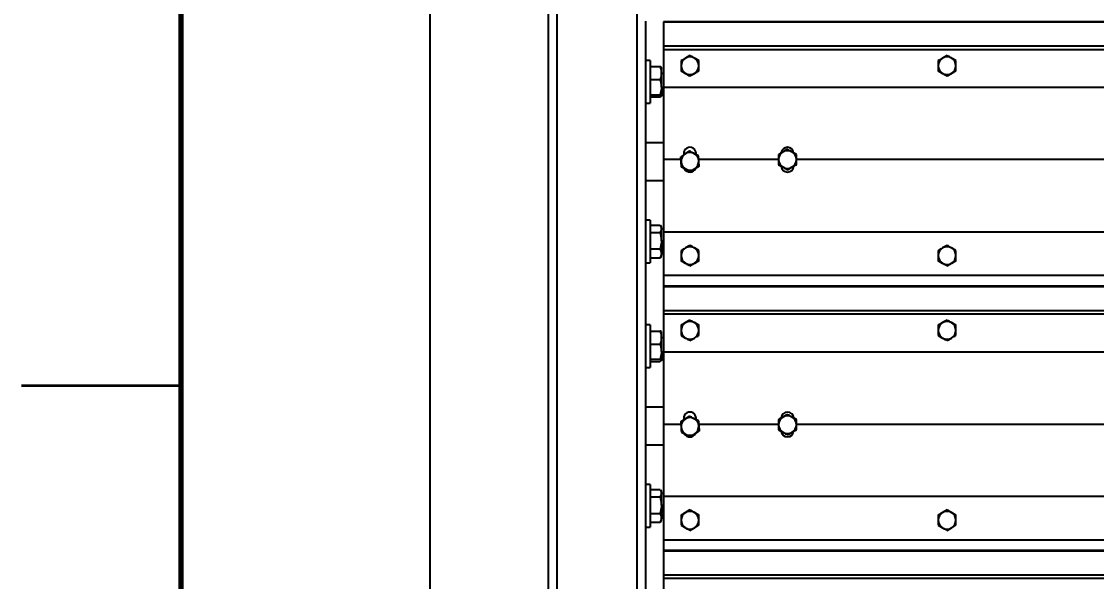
# Model space of a CAD drawing. Header units: millimetres. Extents: x -361 to 14022, y -1822 to 1455.
# Drawn here: x 3731.3 to 3781.8, y 918.2 to 944.5 of the extents above; entities that cross this region are included whole.
import ezdxf

# ---------------------------------------------------------------- set-up
doc = ezdxf.new("R2010")
doc.units = ezdxf.units.MM
doc.styles.add('SLDTEXTSTYLE0', font='TXT', dxfattribs={"width": 0.75})
doc.dimstyles.new('SLDDIMSTYLE0', dxfattribs={"dimtxt": 2.116667, "dimasz": 1.5, "dimexe": 0, "dimexo": 0.0625, "dimgap": 0.529167, "dimtad": 1, "dimdec": 1, "dimlfac": 12, "dimrnd": 1e-09, "dimzin": 4, "dimdsep": 46, "dimtxsty": 'SLDTEXTSTYLE0', "dimsah": 1, "dimcen": 0.09, "dimadec": 0, "dimazin": 1, "dimtfac": 1, "dimtdec": 1, "dimtofl": 0, "dimtmove": 0, "dimatfit": 3, "dimfxl": 1, "dimfrac": 2, "dimtolj": 1, "dimtzin": 12, "dimarcsym": 0})

# ---------------------------------------------------------------- blocks, each defined once
blk = doc.blocks.new('*D21')
at = {"color": 0, "linetype": 'Continuous', "lineweight": -2, "transparency": 16777216}
for p, q in [((3760.528, 949.057), (3750.446, 949.057)), ((3750.446, 947.557), (3750.446, 816.39)), ((3756.361, 814.89), (3750.446, 814.89))]:
    blk.add_line(p, q, dxfattribs=at)
at = {"color": 0, "linetype": 'Continuous', "transparency": 16777216}
for points in [[(3750.196, 947.557), (3750.696, 947.557), (3750.446, 949.057)], [(3750.196, 816.39), (3750.696, 816.39), (3750.446, 814.89)]]:
    blk.add_solid(points, dxfattribs=at)
at = {"layer": 'Defpoints', "color": 0, "linetype": 'Continuous', "transparency": 16777216}
for p in [(3760.591, 949.057), (3750.446, 814.89), (3756.424, 814.89)]:
    blk.add_point(p, dxfattribs=at)
at = {"color": 0, "linetype": 'Continuous', "lineweight": 18, "transparency": 16777216, "insert": (3747.8, 892.975), "char_height": 2.1167, "attachment_point": 2, "rotation": 90, "style": 'SLDTEXTSTYLE0'}
blk.add_mtext('\\A1;1710', dxfattribs=at)

msp = doc.modelspace()

# ---------------------------------------------------------------- linework, layer by layer
at = {"color": 7, "linetype": 'Continuous', "lineweight": 70}
msp.add_line((3738.757859, 688.859801), (3738.757859, 965.859801), dxfattribs=at)
at = {"color": 7, "linetype": 'Continuous', "lineweight": 25}
for p, q in [((3756.007188, 949.056984), (3756.007188, 814.890317)), ((3756.423854, 949.056984), (3756.423854, 814.890317)), ((3760.173854, 949.056984), (3760.173854, 814.890317)), ((3760.590521, 944.473651), (3760.590521, 819.473651)), ((3884.757188, 944.450482), (3761.423854, 944.450482)), ((3761.423854, 944.450482), (3761.423854, 944.429013)), ((3884.757188, 944.429013), (3761.423854, 944.429013)), ((3761.423854, 944.429013), (3761.423854, 943.299046)), ((3884.757188, 943.299046), (3761.423854, 943.299046)), ((3761.423854, 943.299046), (3761.423854, 943.133247)), ((3884.757188, 943.133247), (3761.423854, 943.133247)), ((3761.423854, 943.133247), (3761.423854, 941.358733)), ((3762.673854, 942.867441), (3762.465521, 942.74755)), ((3774.757188, 942.867441), (3774.548854, 942.74755)), ((3760.798854, 942.632667), (3760.590521, 942.632667)), ((3760.798854, 942.632667), (3760.798854, 941.250818)), ((3760.798854, 942.344136), (3761.272644, 942.344136)), ((3761.332188, 942.038985), (3761.332188, 942.299334)), ((3763.090521, 942.626891), (3762.882188, 942.74755)), ((3775.173854, 942.626891), (3774.965521, 942.74755)), ((3761.332188, 941.378101), (3761.332188, 942.038985)), ((3762.257188, 942.145791), (3762.465521, 942.0259)), ((3762.465521, 942.022892), (3762.257188, 942.143167)), ((3762.673854, 941.902617), (3762.465521, 942.022892)), ((3762.673854, 941.905241), (3762.882188, 942.0259)), ((3762.882188, 942.022892), (3762.673854, 941.902617)), ((3762.673854, 941.902617), (3762.673854, 941.905241)), ((3763.090521, 942.143167), (3762.882188, 942.022892)), ((3774.340521, 942.145791), (3774.548854, 942.0259)), ((3774.548854, 942.022892), (3774.340521, 942.143167)), ((3774.757188, 941.902617), (3774.548854, 942.022892)), ((3774.757188, 941.905241), (3774.965521, 942.0259)), ((3774.965521, 942.022892), (3774.757188, 941.902617)), ((3774.757188, 941.902617), (3774.757188, 941.905241)), ((3775.173854, 942.143167), (3774.965521, 942.022892)), ((3760.798854, 941.733835), (3761.272644, 941.733835)), ((3760.798854, 941.250818), (3760.798854, 940.632667)), ((3761.332188, 941.378101), (3761.332188, 940.971783)), ((3884.757188, 941.358733), (3761.423854, 941.358733)), ((3761.423854, 941.358733), (3761.423854, 937.976228)), ((3760.798854, 941.022367), (3761.272644, 941.022367)), ((3760.798854, 940.921199), (3761.272644, 940.921199)), ((3760.590521, 940.632667), (3760.798854, 940.632667)), ((3761.423854, 938.770167), (3760.590521, 938.770167)), ((3762.382188, 938.267073), (3762.382188, 938.20387)), ((3762.647283, 938.376829), (3762.44591, 938.245616)), ((3763.076599, 938.159657), (3762.861941, 938.268627)), ((3762.965521, 938.216045), (3762.965521, 938.267073)), ((3767.257188, 938.460892), (3767.048854, 938.341001)), ((3767.673854, 938.220342), (3767.465521, 938.341001)), ((3762.251976, 937.976228), (3761.423854, 937.976228)), ((3761.423854, 937.976228), (3761.423854, 934.574978)), ((3762.244538, 938.110689), (3762.244538, 938.113635)), ((3762.257824, 937.870506), (3762.244538, 938.110689)), ((3762.27111, 937.630324), (3762.257824, 937.870506)), ((3766.840521, 937.976228), (3763.086766, 937.976228)), ((3766.840521, 937.739242), (3767.048854, 937.619351)), ((3767.048854, 937.616021), (3766.840521, 937.736296)), ((3767.673854, 937.736296), (3767.465521, 937.616021)), ((3789.340521, 937.976228), (3767.673854, 937.976228)), ((3762.27111, 937.630324), (3762.27111, 937.63327)), ((3762.27111, 937.63327), (3762.485768, 937.525068)), ((3762.485768, 937.521738), (3762.27111, 937.630324)), ((3762.501888, 937.513583), (3762.469994, 937.529717)), ((3762.700426, 937.413152), (3762.485768, 937.521738)), ((3762.700426, 937.416098), (3762.901799, 937.548079)), ((3762.901799, 937.544748), (3762.700426, 937.413152)), ((3762.700426, 937.413152), (3762.700426, 937.416098)), ((3763.103171, 937.676345), (3762.901799, 937.544748)), ((3763.103171, 937.676345), (3763.103171, 937.679291)), ((3767.257188, 937.495746), (3767.048854, 937.616021)), ((3767.257188, 937.498693), (3767.465521, 937.619351)), ((3767.465521, 937.616021), (3767.257188, 937.495746)), ((3767.257188, 937.495746), (3767.257188, 937.498693)), ((3760.590521, 936.995167), (3761.423854, 936.995167)), ((3760.798854, 935.132667), (3760.590521, 935.132667)), ((3760.798854, 935.132667), (3760.798854, 933.750818)), ((3760.798854, 934.901478), (3761.272644, 934.901478)), ((3761.332188, 934.799334), (3761.28421, 934.882435)), ((3761.332188, 934.726171), (3761.332188, 934.799334)), ((3761.332188, 934.166459), (3761.332188, 934.726171)), ((3760.798854, 934.550864), (3761.272644, 934.550864)), ((3761.332188, 934.166459), (3761.332188, 933.572955)), ((3884.757188, 934.574978), (3761.423854, 934.574978)), ((3761.423854, 934.574978), (3761.423854, 932.528149)), ((3760.798854, 933.782054), (3761.272644, 933.782054)), ((3760.798854, 933.750818), (3760.798854, 933.132667)), ((3762.673854, 933.951248), (3762.465521, 933.831357)), ((3763.090521, 933.710698), (3762.882188, 933.831357)), ((3774.757188, 933.951248), (3774.548854, 933.831357)), ((3775.173854, 933.710698), (3774.965521, 933.831357)), ((3760.798854, 933.363856), (3761.272644, 933.363856)), ((3761.272644, 933.363856), (3761.28267, 933.383789)), ((3761.28421, 933.3829), (3761.332188, 933.466001)), ((3761.332188, 933.466001), (3761.332188, 933.572955)), ((3762.257188, 933.229599), (3762.465521, 933.109708)), ((3762.465521, 933.1067), (3762.257188, 933.226975)), ((3763.090521, 933.226975), (3762.882188, 933.1067)), ((3774.340521, 933.229599), (3774.548854, 933.109708)), ((3774.548854, 933.1067), (3774.340521, 933.226975)), ((3775.173854, 933.226975), (3774.965521, 933.1067)), ((3760.590521, 933.132667), (3760.798854, 933.132667)), ((3762.673854, 932.986425), (3762.465521, 933.1067)), ((3762.673854, 932.989049), (3762.882188, 933.109708)), ((3762.882188, 933.1067), (3762.673854, 932.986425)), ((3762.673854, 932.986425), (3762.673854, 932.989049)), ((3774.757188, 932.986425), (3774.548854, 933.1067)), ((3774.757188, 932.989049), (3774.965521, 933.109708)), ((3774.965521, 933.1067), (3774.757188, 932.986425)), ((3774.757188, 932.986425), (3774.757188, 932.989049)), ((3884.757188, 932.528149), (3761.423854, 932.528149)), ((3761.423854, 932.528149), (3761.423854, 932.028294)), ((3884.757188, 932.028294), (3761.423854, 932.028294)), ((3761.423854, 932.028294), (3761.423854, 932.004824)), ((3884.757188, 932.004824), (3761.423854, 932.004824)), ((3761.423854, 932.004824), (3761.423854, 930.882158)), ((3884.757188, 930.882158), (3761.423854, 930.882158)), ((3761.423854, 930.882158), (3761.423854, 930.715507)), ((3884.757188, 930.715507), (3761.423854, 930.715507)), ((3761.423854, 930.715507), (3761.423854, 930.714364)), ((3884.757188, 930.714364), (3761.423854, 930.714364)), ((3761.423854, 930.714364), (3761.423854, 928.939922)), ((3760.798854, 930.216001), (3760.590521, 930.216001)), ((3760.798854, 930.216001), (3760.798854, 928.834151)), ((3762.257188, 930.204403), (3762.465521, 930.324673)), ((3762.465521, 930.324673), (3762.673854, 930.444943)), ((3762.673854, 930.441453), (3762.465521, 930.320673)), ((3762.673854, 930.444943), (3762.673854, 930.441453)), ((3762.673854, 930.444943), (3762.882188, 930.324673)), ((3762.882188, 930.324673), (3763.090521, 930.204403)), ((3763.090521, 930.200913), (3762.882188, 930.320673)), ((3774.340521, 930.204403), (3774.548854, 930.324673)), ((3774.548854, 930.324673), (3774.757188, 930.444943)), ((3774.757188, 930.441453), (3774.548854, 930.320673)), ((3774.757188, 930.444943), (3774.757188, 930.441453)), ((3774.757188, 930.444943), (3774.965521, 930.324673)), ((3774.965521, 930.324673), (3775.173854, 930.204403)), ((3775.173854, 930.200913), (3774.965521, 930.320673)), ((3760.798854, 929.927469), (3761.272644, 929.927469)), ((3761.332188, 929.622319), (3761.332188, 929.882667)), ((3761.332188, 928.961434), (3761.332188, 929.622319)), ((3762.257188, 929.719833), (3762.465521, 929.599053)), ((3774.340521, 929.719833), (3774.548854, 929.599053)), ((3760.798854, 929.317169), (3761.272644, 929.317169)), ((3762.673854, 929.479293), (3762.882188, 929.599053)), ((3774.757188, 929.479293), (3774.965521, 929.599053)), ((3760.798854, 928.834151), (3760.798854, 928.216001)), ((3761.332188, 928.961434), (3761.332188, 928.555116)), ((3884.757188, 928.939922), (3761.423854, 928.939922)), ((3761.423854, 928.939922), (3761.423854, 925.535719)), ((3760.590521, 928.216001), (3760.798854, 928.216001)), ((3760.798854, 928.6057), (3761.272644, 928.6057)), ((3760.798854, 928.504532), (3761.272644, 928.504532)), ((3761.423854, 926.353501), (3760.590521, 926.353501)), ((3762.244538, 925.668735), (3762.44591, 925.800326)), ((3762.244538, 925.668735), (3762.244538, 925.664817)), ((3762.382188, 925.82843), (3762.382188, 925.758685)), ((3762.44591, 925.800326), (3762.647283, 925.931917)), ((3762.647283, 925.927999), (3762.44591, 925.795897)), ((3762.647283, 925.931917), (3762.647283, 925.927999)), ((3762.647283, 925.931917), (3762.861941, 925.823336)), ((3762.843322, 925.832754), (3762.8801, 925.81415)), ((3762.861941, 925.823336), (3763.076599, 925.714754)), ((3763.076599, 925.710836), (3762.861941, 925.818907)), ((3762.965521, 925.770941), (3762.965521, 925.82843)), ((3763.076599, 925.714754), (3763.076599, 925.710836)), ((3763.076599, 925.714754), (3763.089885, 925.474581)), ((3766.840521, 925.775437), (3767.048854, 925.895707)), ((3767.048854, 925.895707), (3767.257188, 926.015977)), ((3767.257188, 926.012059), (3767.048854, 925.891278)), ((3767.257188, 926.015977), (3767.257188, 926.012059)), ((3767.257188, 926.015977), (3767.465521, 925.895707)), ((3767.465521, 925.895707), (3767.673854, 925.775437)), ((3767.673854, 925.771519), (3767.465521, 925.891278)), ((3762.251661, 925.535719), (3761.423854, 925.535719)), ((3761.423854, 925.535719), (3761.423854, 922.156444)), ((3762.27111, 925.184471), (3762.485768, 925.075379)), ((3762.700426, 924.967308), (3762.901799, 925.098389)), ((3766.840521, 925.535719), (3763.086503, 925.535719)), ((3763.08957, 925.480271), (3763.090297, 925.4658)), ((3763.089885, 925.474581), (3763.103171, 925.234409)), ((3763.103171, 925.234409), (3763.103171, 925.23049)), ((3766.840521, 925.290439), (3767.048854, 925.169659)), ((3767.257188, 925.049899), (3767.465521, 925.169659)), ((3789.340521, 925.535719), (3767.673854, 925.535719)), ((3760.590521, 924.578501), (3761.423854, 924.578501)), ((3760.798854, 922.716001), (3760.590521, 922.716001)), ((3760.798854, 922.716001), (3760.798854, 921.334151)), ((3760.798854, 922.484811), (3761.272644, 922.484811)), ((3760.798854, 922.134198), (3761.272644, 922.134198)), ((3761.332188, 922.382667), (3761.28421, 922.465768)), ((3761.332188, 922.309505), (3761.332188, 922.382667)), ((3761.332188, 921.749792), (3761.332188, 922.309505)), ((3884.757188, 922.156444), (3761.423854, 922.156444)), ((3761.423854, 922.156444), (3761.423854, 920.109699)), ((3761.332188, 921.749792), (3761.332188, 921.156288)), ((3760.798854, 921.365387), (3761.272644, 921.365387)), ((3760.798854, 921.334151), (3760.798854, 920.716001)), ((3761.28421, 920.966233), (3761.332188, 921.049334)), ((3761.332188, 921.049334), (3761.332188, 921.156288)), ((3762.257188, 921.288575), (3762.465521, 921.408845)), ((3762.465521, 921.408845), (3762.673854, 921.529115)), ((3762.673854, 921.525625), (3762.465521, 921.404845)), ((3762.673854, 921.529115), (3762.673854, 921.525625)), ((3762.673854, 921.529115), (3762.882188, 921.408845)), ((3762.882188, 921.408845), (3763.090521, 921.288575)), ((3763.090521, 921.285085), (3762.882188, 921.404845)), ((3774.340521, 921.288575), (3774.548854, 921.408845)), ((3774.548854, 921.408845), (3774.757188, 921.529115)), ((3774.757188, 921.525625), (3774.548854, 921.404845)), ((3774.757188, 921.529115), (3774.757188, 921.525625)), ((3774.757188, 921.529115), (3774.965521, 921.408845)), ((3774.965521, 921.408845), (3775.173854, 921.288575)), ((3775.173854, 921.285085), (3774.965521, 921.404845)), ((3760.590521, 920.716001), (3760.798854, 920.716001)), ((3760.798854, 920.94719), (3761.272644, 920.94719)), ((3761.272644, 920.94719), (3761.28267, 920.967122)), ((3762.257188, 920.804005), (3762.465521, 920.683225)), ((3762.673854, 920.563465), (3762.882188, 920.683225)), ((3774.340521, 920.804005), (3774.548854, 920.683225)), ((3774.757188, 920.563465), (3774.965521, 920.683225)), ((3884.757188, 920.109699), (3761.423854, 920.109699)), ((3761.423854, 920.109699), (3761.423854, 919.617149)), ((3884.757188, 919.617149), (3761.423854, 919.617149)), ((3761.423854, 919.617149), (3761.423854, 919.59568)), ((3884.757188, 919.59568), (3761.423854, 919.59568)), ((3761.423854, 919.59568), (3761.423854, 918.465712)), ((3884.757188, 918.465712), (3761.423854, 918.465712)), ((3761.423854, 918.465712), (3761.423854, 918.299914)), ((3884.757188, 918.299914), (3761.423854, 918.299914)), ((3761.423854, 918.299914), (3761.423854, 916.5254))]:
    msp.add_line(p, q, dxfattribs=at)
at = {"color": 7, "linetype": 'Continuous', "lineweight": 35}
msp.add_line((3738.757859, 927.359801), (3731.257859, 927.359801), dxfattribs=at)
at = {"color": 7, "linetype": 'Continuous', "lineweight": 25}
for centre, radius, start, end in [((3762.673854, 942.386684), 0.416685, 60.0014888, 119.9985112), ((3774.757188, 942.386684), 0.416685, 60.0014888, 119.9985112), ((3762.673828, 942.386721), 0.416641, 119.9979362, 179.999425), ((3762.673828, 942.386729), 0.416641, 180.000575, 240.0020638), ((3762.67388, 942.386721), 0.416641, 0.000575, 60.0020638), ((3762.67388, 942.386729), 0.416641, 299.9979362, 359.999425), ((3774.757162, 942.386721), 0.416641, 119.9979362, 179.999425), ((3774.757162, 942.386729), 0.416641, 180.000575, 240.0020638), ((3774.757214, 942.386721), 0.416641, 0.000575, 60.0020638), ((3774.757214, 942.386729), 0.416641, 299.9979362, 359.999425), ((3762.673854, 942.386766), 0.416685, 240.0014888, 299.9985112), ((3774.757188, 942.386766), 0.416685, 240.0014888, 299.9985112), ((3762.673826, 937.896844), 0.416638, 123.1638654, 183.1656296), ((3762.673855, 937.896807), 0.416685, 63.1672866, 123.1643271), ((3762.673878, 937.896841), 0.416644, 3.1667725, 63.1679678), ((3767.257162, 937.980172), 0.416641, 119.9979362, 179.999425), ((3767.257188, 937.980135), 0.416685, 60.0014888, 119.9985112), ((3767.257214, 937.980172), 0.416641, 0.000575, 60.0020638), ((3762.673831, 937.896853), 0.416644, 183.1667725, 243.1679678), ((3762.673883, 937.89685), 0.416638, 303.1638654, 3.1656296), ((3767.257162, 937.98018), 0.416641, 180.000575, 240.0020638), ((3767.257214, 937.98018), 0.416641, 299.9979362, 359.999425), ((3762.673854, 937.896888), 0.416685, 243.1672866, 303.1643271), ((3767.257188, 937.980217), 0.416685, 240.0014888, 299.9985112), ((3762.673828, 933.470528), 0.416641, 119.9979362, 179.999425), ((3762.673854, 933.470492), 0.416685, 60.0014888, 119.9985112), ((3762.67388, 933.470528), 0.416641, 0.000575, 60.0020638), ((3774.757162, 933.470528), 0.416641, 119.9979362, 179.999425), ((3774.757188, 933.470492), 0.416685, 60.0014888, 119.9985112), ((3774.757214, 933.470528), 0.416641, 0.000575, 60.0020638), ((3762.673828, 933.470537), 0.416641, 180.000575, 240.0020638), ((3762.67388, 933.470537), 0.416641, 299.9979362, 359.999425), ((3774.757162, 933.470537), 0.416641, 180.000575, 240.0020638), ((3774.757214, 933.470537), 0.416641, 299.9979362, 359.999425), ((3762.673854, 933.470573), 0.416685, 240.0014888, 299.9985112), ((3774.757188, 933.470573), 0.416685, 240.0014888, 299.9985112), ((3762.673808, 929.959856), 0.416621, 119.9963499, 179.9989831), ((3762.673854, 929.959791), 0.4167, 60.0026331, 119.9973669), ((3762.6739, 929.959856), 0.416621, 0.0010169, 60.0036501), ((3774.757142, 929.959856), 0.416621, 119.9963499, 179.9989831), ((3774.757188, 929.959791), 0.4167, 60.0026331, 119.9973669), ((3774.757234, 929.959856), 0.416621, 0.0010169, 60.0036501), ((3762.673808, 929.95987), 0.416621, 180.0010169, 240.0036501), ((3762.6739, 929.95987), 0.416621, 299.9963499, 359.9989831), ((3774.757142, 929.95987), 0.416621, 180.0010169, 240.0036501), ((3774.757234, 929.95987), 0.416621, 299.9963499, 359.9989831), ((3762.673854, 929.959935), 0.4167, 240.0026331, 299.9973669), ((3774.757188, 929.959935), 0.4167, 240.0026331, 299.9973669), ((3762.673804, 925.447138), 0.416616, 123.1622441, 183.1653642), ((3762.673855, 925.447071), 0.4167, 63.1682947, 123.1630606), ((3762.673896, 925.447133), 0.416626, 3.1673857, 63.1694997), ((3767.257142, 925.530461), 0.416621, 119.9963499, 179.9989831), ((3767.257188, 925.530396), 0.4167, 60.0026331, 119.9973669), ((3767.257234, 925.530461), 0.416621, 0.0010169, 60.0036501), ((3762.673813, 925.447153), 0.416626, 183.1673857, 243.1694997), ((3762.673854, 925.447215), 0.4167, 243.1682947, 303.1630606), ((3762.673905, 925.447148), 0.416616, 303.1622441, 3.1653642), ((3767.257142, 925.530476), 0.416621, 180.0010169, 240.0036501), ((3767.257188, 925.530541), 0.4167, 240.0026331, 299.9973669), ((3767.257234, 925.530476), 0.416621, 299.9963499, 359.9989831), ((3762.673808, 921.044027), 0.416621, 119.9963499, 179.9989831), ((3762.673808, 921.044042), 0.416621, 180.0010169, 240.0036501), ((3762.673854, 921.043963), 0.4167, 60.0026331, 119.9973669), ((3762.6739, 921.044027), 0.416621, 0.0010169, 60.0036501), ((3762.6739, 921.044042), 0.416621, 299.9963499, 359.9989831), ((3774.757142, 921.044027), 0.416621, 119.9963499, 179.9989831), ((3774.757142, 921.044042), 0.416621, 180.0010169, 240.0036501), ((3774.757188, 921.043963), 0.4167, 60.0026331, 119.9973669), ((3774.757234, 921.044027), 0.416621, 0.0010169, 60.0036501), ((3774.757234, 921.044042), 0.416621, 299.9963499, 359.9989831), ((3762.673854, 921.044107), 0.4167, 240.0026331, 299.9973669), ((3774.757188, 921.044107), 0.4167, 240.0026331, 299.9973669)]:
    msp.add_arc(centre, radius, start, end, dxfattribs=at)
for centre, major_axis, ratio, start_param, end_param in [((3762.673854, 938.267073), (0.291667, 0), 0.99718384, 0, 3.141592654), ((3762.673854, 938.266183), (0.291667, 0), 0.99718384, 0, 3.141592654), ((3767.257188, 938.267073), (0.291667, 0), 0.99718384, 0.110352693, 3.031165251), ((3767.257188, 938.266183), (0.291667, 0), 0.99718384, 0.114178275, 3.027339505), ((3762.673854, 937.683771), (0, 0.292457), 0.997297519, 2.006449, 4.33903361), ((3767.257188, 937.683771), (0, 0.292457), 0.997297519, 1.639356046, 4.643829261), ((3762.673854, 925.82843), (0, 0.292711), 0.99643242, 4.71238898, 7.853981634), ((3767.257188, 925.82843), (0, 0.292711), 0.99643242, 4.779209725, 7.787160889), ((3762.673854, 925.245152), (0.291667, 0), 0.996231549, 3.634277167, 5.819459533), ((3762.673854, 925.246335), (0.291667, 0), 0.996231549, 3.63925392, 5.81423334), ((3767.257188, 925.245152), (0.291667, 0), 0.996231549, 3.25862292, 6.166055172), ((3767.257188, 925.246335), (0.291667, 0), 0.996231549, 3.263717215, 6.160960586)]:
    msp.add_ellipse(centre, major_axis=major_axis, ratio=ratio, start_param=start_param, end_param=end_param, dxfattribs=at)
for points, knots in [([(3762.882188, 942.74755), (3762.877249, 942.7504), (3762.806897, 942.79101), (3762.737956, 942.830616), (3762.673854, 942.867441)], [0, 0, 0, 0, 0.070200577, 1, 1, 1, 1]), ([(3774.965521, 942.74755), (3774.960582, 942.7504), (3774.890231, 942.79101), (3774.821289, 942.830616), (3774.757188, 942.867441)], [0, 0, 0, 0, 0.070200577, 1, 1, 1, 1]), ([(3761.272644, 942.344136), (3761.289286, 942.294578), (3761.322876, 942.194554), (3761.329065, 942.091155), (3761.332188, 942.038985)], [0, 0, 0, 0, 0.495457963, 1, 1, 1, 1]), ([(3761.332188, 942.293552), (3761.332117, 942.294751), (3761.331578, 942.30383), (3761.318574, 942.32095), (3761.288047, 942.33636), (3761.272644, 942.344136)], [0, 0, 0, 0, 0.070085768, 0.530782234, 1, 1, 1, 1]), ([(3762.465521, 942.74755), (3762.460582, 942.744698), (3762.390231, 942.704077), (3762.321289, 942.66408), (3762.257188, 942.626891)], [0, 0, 0, 0, 0.070200577, 1, 1, 1, 1]), ([(3762.257188, 942.626891), (3762.257188, 942.566103), (3762.257188, 942.486969), (3762.257188, 942.405592), (3762.257188, 942.386725)], [0, 0, 0, 0, 0.768150727, 1, 1, 1, 1]), ([(3762.257188, 942.386725), (3762.257188, 942.32242), (3762.257188, 942.240917), (3762.257188, 942.162366), (3762.257188, 942.145791)], [0, 0, 0, 0, 0.7889992378, 1, 1, 1, 1]), ([(3763.090521, 942.386725), (3763.090521, 942.405592), (3763.090521, 942.486969), (3763.090521, 942.566103), (3763.090521, 942.626891)], [0, 0, 0, 0, 0.231849273, 1, 1, 1, 1]), ([(3763.090521, 942.145791), (3763.090521, 942.162366), (3763.090521, 942.240917), (3763.090521, 942.32242), (3763.090521, 942.386725)], [0, 0, 0, 0, 0.211000762, 1, 1, 1, 1]), ([(3774.548854, 942.74755), (3774.543916, 942.744698), (3774.473564, 942.704077), (3774.404623, 942.66408), (3774.340521, 942.626891)], [0, 0, 0, 0, 0.070200577, 1, 1, 1, 1]), ([(3774.340521, 942.626891), (3774.340521, 942.566103), (3774.340521, 942.486969), (3774.340521, 942.405592), (3774.340521, 942.386725)], [0, 0, 0, 0, 0.768150727, 1, 1, 1, 1]), ([(3774.340521, 942.386725), (3774.340521, 942.32242), (3774.340521, 942.240917), (3774.340521, 942.162366), (3774.340521, 942.145791)], [0, 0, 0, 0, 0.7889992378, 1, 1, 1, 1]), ([(3775.173854, 942.386725), (3775.173854, 942.405592), (3775.173854, 942.486969), (3775.173854, 942.566103), (3775.173854, 942.626891)], [0, 0, 0, 0, 0.231849273, 1, 1, 1, 1]), ([(3775.173854, 942.145791), (3775.173854, 942.162366), (3775.173854, 942.240917), (3775.173854, 942.32242), (3775.173854, 942.386725)], [0, 0, 0, 0, 0.211000762, 1, 1, 1, 1]), ([(3761.332188, 942.038985), (3761.332117, 942.031753), (3761.331578, 941.976978), (3761.318574, 941.873702), (3761.288047, 941.780741), (3761.272644, 941.733835)], [0, 0, 0, 0, 0.070085768, 0.530782234, 1, 1, 1, 1]), ([(3762.465521, 942.0259), (3762.47046, 942.023049), (3762.540812, 941.982428), (3762.609753, 941.942431), (3762.673854, 941.905241)], [0, 0, 0, 0, 0.070200577, 1, 1, 1, 1]), ([(3762.882188, 942.0259), (3762.887127, 942.028751), (3762.957478, 942.069361), (3763.02642, 942.108966), (3763.090521, 942.145791)], [0, 0, 0, 0, 0.070200577, 1, 1, 1, 1]), ([(3774.548854, 942.0259), (3774.553793, 942.023049), (3774.624145, 941.982428), (3774.693086, 941.942431), (3774.757188, 941.905241)], [0, 0, 0, 0, 0.070200577, 1, 1, 1, 1]), ([(3774.965521, 942.0259), (3774.97046, 942.028751), (3775.040812, 942.069361), (3775.109753, 942.108966), (3775.173854, 942.145791)], [0, 0, 0, 0, 0.070200577, 1, 1, 1, 1]), ([(3761.272644, 941.733835), (3761.279291, 941.71199), (3761.314516, 941.596219), (3761.324273, 941.475798), (3761.332188, 941.378101)], [0, 0, 0, 0, 0.188696452, 1, 1, 1, 1]), ([(3761.332188, 941.378101), (3761.331626, 941.352301), (3761.329008, 941.231952), (3761.297442, 941.114578), (3761.272644, 941.022367)], [0, 0, 0, 0, 0.214377504, 1, 1, 1, 1]), ([(3761.272644, 941.022367), (3761.289286, 941.014152), (3761.322876, 940.997571), (3761.329065, 940.980431), (3761.332188, 940.971783)], [0, 0, 0, 0, 0.495457963, 1, 1, 1, 1]), ([(3761.332188, 940.971783), (3761.332117, 940.970584), (3761.331578, 940.961504), (3761.318574, 940.944384), (3761.288047, 940.928974), (3761.272644, 940.921199)], [0, 0, 0, 0, 0.070085768, 0.530782234, 1, 1, 1, 1]), ([(3762.44591, 938.245616), (3762.441136, 938.242496), (3762.373135, 938.198052), (3762.306498, 938.154308), (3762.244538, 938.113635)], [0, 0, 0, 0, 0.070200577, 1, 1, 1, 1]), ([(3762.861941, 938.268627), (3762.856852, 938.2712), (3762.784365, 938.307863), (3762.71333, 938.3436), (3762.647283, 938.376829)], [0, 0, 0, 0, 0.070200577, 1, 1, 1, 1]), ([(3767.048854, 938.341001), (3767.043916, 938.338149), (3766.973564, 938.297528), (3766.904623, 938.257531), (3766.840521, 938.220342)], [0, 0, 0, 0, 0.0702005767, 1, 1, 1, 1]), ([(3766.840521, 938.220342), (3766.840521, 938.159555), (3766.840521, 938.08042), (3766.840521, 937.999043), (3766.840521, 937.980176)], [0, 0, 0, 0, 0.768150728, 1, 1, 1, 1]), ([(3767.465521, 938.341001), (3767.460582, 938.343852), (3767.390231, 938.384462), (3767.321289, 938.424067), (3767.257188, 938.460892)], [0, 0, 0, 0, 0.070200577, 1, 1, 1, 1]), ([(3767.673854, 937.980176), (3767.673854, 937.999043), (3767.673854, 938.08042), (3767.673854, 938.159555), (3767.673854, 938.220342)], [0, 0, 0, 0, 0.231849273, 1, 1, 1, 1]), ([(3762.244538, 938.113635), (3762.247904, 938.052941), (3762.252286, 937.973927), (3762.256781, 937.892675), (3762.257824, 937.873837)], [0, 0, 0, 0, 0.768150728, 1, 1, 1, 1]), ([(3762.257824, 937.873837), (3762.261373, 937.809629), (3762.265871, 937.728251), (3762.270197, 937.649819), (3762.27111, 937.63327)], [0, 0, 0, 0, 0.788999238, 1, 1, 1, 1]), ([(3763.089885, 937.919858), (3763.088843, 937.938696), (3763.084347, 938.019949), (3763.079965, 938.098962), (3763.076599, 938.159657)], [0, 0, 0, 0, 0.231849273, 1, 1, 1, 1]), ([(3763.103171, 937.679291), (3763.102258, 937.695841), (3763.097932, 937.774273), (3763.093434, 937.855651), (3763.089885, 937.919858)], [0, 0, 0, 0, 0.211000762, 1, 1, 1, 1]), ([(3766.840521, 937.980176), (3766.840521, 937.915871), (3766.840521, 937.834369), (3766.840521, 937.755817), (3766.840521, 937.739242)], [0, 0, 0, 0, 0.7889992377, 1, 1, 1, 1]), ([(3767.465521, 937.619351), (3767.47046, 937.622202), (3767.540812, 937.662812), (3767.609753, 937.702417), (3767.673854, 937.739242)], [0, 0, 0, 0, 0.070200577, 1, 1, 1, 1]), ([(3767.673854, 937.739242), (3767.673854, 937.755817), (3767.673854, 937.834369), (3767.673854, 937.915871), (3767.673854, 937.980176)], [0, 0, 0, 0, 0.211000762, 1, 1, 1, 1]), ([(3762.485768, 937.525068), (3762.490857, 937.522493), (3762.563344, 937.48582), (3762.634379, 937.449691), (3762.700426, 937.416098)], [0, 0, 0, 0, 0.070200577, 1, 1, 1, 1]), ([(3762.901799, 937.548079), (3762.906572, 937.551198), (3762.974574, 937.595631), (3763.041211, 937.638983), (3763.103171, 937.679291)], [0, 0, 0, 0, 0.0702005767, 1, 1, 1, 1]), ([(3767.048854, 937.619351), (3767.053793, 937.6165), (3767.124145, 937.575879), (3767.193086, 937.535882), (3767.257188, 937.498693)], [0, 0, 0, 0, 0.070200577, 1, 1, 1, 1]), ([(3761.332188, 934.726171), (3761.332117, 934.722016), (3761.331578, 934.690548), (3761.318574, 934.631217), (3761.288047, 934.577812), (3761.272644, 934.550864)], [0, 0, 0, 0, 0.070085768, 0.530782234, 1, 1, 1, 1]), ([(3761.28267, 934.881545), (3761.295222, 934.859666), (3761.32442, 934.808773), (3761.329367, 934.756163), (3761.332188, 934.726171)], [0, 0, 0, 0, 0.429905961, 1, 1, 1, 1]), ([(3761.272644, 934.550864), (3761.279291, 934.527258), (3761.314516, 934.402156), (3761.324273, 934.272031), (3761.332188, 934.166459)], [0, 0, 0, 0, 0.1886964523, 1, 1, 1, 1]), ([(3761.332188, 934.166459), (3761.331626, 934.138579), (3761.329008, 934.008531), (3761.297442, 933.881697), (3761.272644, 933.782054)], [0, 0, 0, 0, 0.214377504, 1, 1, 1, 1]), ([(3761.272644, 933.782054), (3761.289286, 933.748095), (3761.322876, 933.679555), (3761.329065, 933.608703), (3761.332188, 933.572955)], [0, 0, 0, 0, 0.495457963, 1, 1, 1, 1]), ([(3762.465521, 933.831357), (3762.460582, 933.828505), (3762.390231, 933.787885), (3762.321289, 933.747888), (3762.257188, 933.710698)], [0, 0, 0, 0, 0.0702005767, 1, 1, 1, 1]), ([(3762.257188, 933.710698), (3762.257188, 933.649911), (3762.257188, 933.570776), (3762.257188, 933.489399), (3762.257188, 933.470532)], [0, 0, 0, 0, 0.768150727, 1, 1, 1, 1]), ([(3762.882188, 933.831357), (3762.877249, 933.834208), (3762.806897, 933.874818), (3762.737956, 933.914423), (3762.673854, 933.951248)], [0, 0, 0, 0, 0.070200577, 1, 1, 1, 1]), ([(3763.090521, 933.470532), (3763.090521, 933.489399), (3763.090521, 933.570776), (3763.090521, 933.649911), (3763.090521, 933.710698)], [0, 0, 0, 0, 0.231849273, 1, 1, 1, 1]), ([(3774.548854, 933.831357), (3774.543916, 933.828505), (3774.473564, 933.787885), (3774.404623, 933.747888), (3774.340521, 933.710698)], [0, 0, 0, 0, 0.070200577, 1, 1, 1, 1]), ([(3774.340521, 933.710698), (3774.340521, 933.649911), (3774.340521, 933.570776), (3774.340521, 933.489399), (3774.340521, 933.470532)], [0, 0, 0, 0, 0.768150727, 1, 1, 1, 1]), ([(3774.965521, 933.831357), (3774.960582, 933.834208), (3774.890231, 933.874818), (3774.821289, 933.914423), (3774.757188, 933.951248)], [0, 0, 0, 0, 0.070200577, 1, 1, 1, 1]), ([(3775.173854, 933.470532), (3775.173854, 933.489399), (3775.173854, 933.570776), (3775.173854, 933.649911), (3775.173854, 933.710698)], [0, 0, 0, 0, 0.231849273, 1, 1, 1, 1]), ([(3761.332188, 933.572955), (3761.332117, 933.567999), (3761.331578, 933.530465), (3761.318574, 933.459698), (3761.288047, 933.395998), (3761.272644, 933.363856)], [0, 0, 0, 0, 0.070085768, 0.530782234, 1, 1, 1, 1]), ([(3762.257188, 933.470532), (3762.257188, 933.406227), (3762.257188, 933.324725), (3762.257188, 933.246173), (3762.257188, 933.229599)], [0, 0, 0, 0, 0.7889992378, 1, 1, 1, 1]), ([(3762.882188, 933.109708), (3762.887127, 933.112558), (3762.957478, 933.153168), (3763.02642, 933.192774), (3763.090521, 933.229599)], [0, 0, 0, 0, 0.070200577, 1, 1, 1, 1]), ([(3763.090521, 933.229599), (3763.090521, 933.246173), (3763.090521, 933.324725), (3763.090521, 933.406227), (3763.090521, 933.470532)], [0, 0, 0, 0, 0.2110007622, 1, 1, 1, 1]), ([(3774.340521, 933.470532), (3774.340521, 933.406227), (3774.340521, 933.324725), (3774.340521, 933.246173), (3774.340521, 933.229599)], [0, 0, 0, 0, 0.7889992378, 1, 1, 1, 1]), ([(3774.965521, 933.109708), (3774.97046, 933.112558), (3775.040812, 933.153168), (3775.109753, 933.192774), (3775.173854, 933.229599)], [0, 0, 0, 0, 0.070200577, 1, 1, 1, 1]), ([(3775.173854, 933.229599), (3775.173854, 933.246173), (3775.173854, 933.324725), (3775.173854, 933.406227), (3775.173854, 933.470532)], [0, 0, 0, 0, 0.2110007622, 1, 1, 1, 1]), ([(3762.465521, 933.109708), (3762.47046, 933.106856), (3762.540812, 933.066235), (3762.609753, 933.026238), (3762.673854, 932.989049)], [0, 0, 0, 0, 0.0702005767, 1, 1, 1, 1]), ([(3774.548854, 933.109708), (3774.553793, 933.106856), (3774.624145, 933.066235), (3774.693086, 933.026238), (3774.757188, 932.989049)], [0, 0, 0, 0, 0.0702005767, 1, 1, 1, 1]), ([(3762.465521, 930.320673), (3762.460582, 930.317822), (3762.390231, 930.277216), (3762.321289, 930.237677), (3762.257188, 930.200913)], [0, 0, 0, 0, 0.070200577, 1, 1, 1, 1]), ([(3762.257188, 930.200913), (3762.257188, 930.139763), (3762.257188, 930.060155), (3762.257188, 929.978739), (3762.257188, 929.959863)], [0, 0, 0, 0, 0.768150727, 1, 1, 1, 1]), ([(3762.882188, 930.320673), (3762.877249, 930.323525), (3762.806897, 930.364146), (3762.737956, 930.404206), (3762.673854, 930.441453)], [0, 0, 0, 0, 0.0702005767, 1, 1, 1, 1]), ([(3763.090521, 929.959863), (3763.090521, 929.978739), (3763.090521, 930.060155), (3763.090521, 930.139763), (3763.090521, 930.200913)], [0, 0, 0, 0, 0.231849273, 1, 1, 1, 1]), ([(3774.548854, 930.320673), (3774.543916, 930.317822), (3774.473564, 930.277216), (3774.404623, 930.237677), (3774.340521, 930.200913)], [0, 0, 0, 0, 0.070200577, 1, 1, 1, 1]), ([(3774.340521, 930.200913), (3774.340521, 930.139763), (3774.340521, 930.060155), (3774.340521, 929.978739), (3774.340521, 929.959863)], [0, 0, 0, 0, 0.768150727, 1, 1, 1, 1]), ([(3774.965521, 930.320673), (3774.960582, 930.323525), (3774.890231, 930.364146), (3774.821289, 930.404206), (3774.757188, 930.441453)], [0, 0, 0, 0, 0.070200577, 1, 1, 1, 1]), ([(3775.173854, 929.959863), (3775.173854, 929.978739), (3775.173854, 930.060155), (3775.173854, 930.139763), (3775.173854, 930.200913)], [0, 0, 0, 0, 0.231849273, 1, 1, 1, 1]), ([(3761.272644, 929.927469), (3761.289286, 929.877911), (3761.322876, 929.777887), (3761.329065, 929.674488), (3761.332188, 929.622319)], [0, 0, 0, 0, 0.495457963, 1, 1, 1, 1]), ([(3761.332188, 929.876885), (3761.332117, 929.878084), (3761.331578, 929.887164), (3761.318574, 929.904284), (3761.288047, 929.919693), (3761.272644, 929.927469)], [0, 0, 0, 0, 0.070085768, 0.530782234, 1, 1, 1, 1]), ([(3761.332188, 929.622319), (3761.332117, 929.615086), (3761.331578, 929.560311), (3761.318574, 929.457036), (3761.288047, 929.364075), (3761.272644, 929.317169)], [0, 0, 0, 0, 0.070085768, 0.530782234, 1, 1, 1, 1]), ([(3762.257188, 929.959863), (3762.257188, 929.895673), (3762.257188, 929.814317), (3762.257188, 929.736296), (3762.257188, 929.719833)], [0, 0, 0, 0, 0.7889992378, 1, 1, 1, 1]), ([(3762.882188, 929.599053), (3762.887127, 929.601905), (3762.957478, 929.642526), (3763.02642, 929.682586), (3763.090521, 929.719833)], [0, 0, 0, 0, 0.070200577, 1, 1, 1, 1]), ([(3763.090521, 929.719833), (3763.090521, 929.736296), (3763.090521, 929.814317), (3763.090521, 929.895673), (3763.090521, 929.959863)], [0, 0, 0, 0, 0.211000762, 1, 1, 1, 1]), ([(3774.340521, 929.959863), (3774.340521, 929.895673), (3774.340521, 929.814317), (3774.340521, 929.736296), (3774.340521, 929.719833)], [0, 0, 0, 0, 0.7889992378, 1, 1, 1, 1]), ([(3774.965521, 929.599053), (3774.97046, 929.601905), (3775.040812, 929.642526), (3775.109753, 929.682586), (3775.173854, 929.719833)], [0, 0, 0, 0, 0.0702005767, 1, 1, 1, 1]), ([(3775.173854, 929.719833), (3775.173854, 929.736296), (3775.173854, 929.814317), (3775.173854, 929.895673), (3775.173854, 929.959863)], [0, 0, 0, 0, 0.211000762, 1, 1, 1, 1]), ([(3761.272644, 929.317169), (3761.279291, 929.295323), (3761.314516, 929.179552), (3761.324273, 929.059132), (3761.332188, 928.961434)], [0, 0, 0, 0, 0.188696452, 1, 1, 1, 1]), ([(3762.465521, 929.599053), (3762.47046, 929.596202), (3762.540812, 929.555596), (3762.609753, 929.516057), (3762.673854, 929.479293)], [0, 0, 0, 0, 0.070200577, 1, 1, 1, 1]), ([(3774.548854, 929.599053), (3774.553793, 929.596202), (3774.624145, 929.555596), (3774.693086, 929.516057), (3774.757188, 929.479293)], [0, 0, 0, 0, 0.0702005767, 1, 1, 1, 1]), ([(3761.332188, 928.961434), (3761.331626, 928.935634), (3761.329008, 928.815285), (3761.297442, 928.697912), (3761.272644, 928.6057)], [0, 0, 0, 0, 0.214377504, 1, 1, 1, 1]), ([(3761.272644, 928.6057), (3761.289286, 928.597485), (3761.322876, 928.580904), (3761.329065, 928.563764), (3761.332188, 928.555116)], [0, 0, 0, 0, 0.495457963, 1, 1, 1, 1]), ([(3761.332188, 928.555116), (3761.332117, 928.553917), (3761.331578, 928.544837), (3761.318574, 928.527718), (3761.288047, 928.512308), (3761.272644, 928.504532)], [0, 0, 0, 0, 0.070085768, 0.530782234, 1, 1, 1, 1]), ([(3762.44591, 925.795897), (3762.441136, 925.792778), (3762.373135, 925.748349), (3762.306498, 925.705063), (3762.244538, 925.664817)], [0, 0, 0, 0, 0.070200577, 1, 1, 1, 1]), ([(3762.244538, 925.664817), (3762.247904, 925.603759), (3762.252286, 925.524272), (3762.256781, 925.442981), (3762.257824, 925.424133)], [0, 0, 0, 0, 0.768150728, 1, 1, 1, 1]), ([(3762.861941, 925.818907), (3762.856852, 925.821482), (3762.784365, 925.858156), (3762.71333, 925.894348), (3762.647283, 925.927999)], [0, 0, 0, 0, 0.070200577, 1, 1, 1, 1]), ([(3763.089885, 925.470153), (3763.088843, 925.489), (3763.084347, 925.570292), (3763.079965, 925.649778), (3763.076599, 925.710836)], [0, 0, 0, 0, 0.231849273, 1, 1, 1, 1]), ([(3767.048854, 925.891278), (3767.043916, 925.888428), (3766.973564, 925.847821), (3766.904623, 925.808282), (3766.840521, 925.771519)], [0, 0, 0, 0, 0.070200577, 1, 1, 1, 1]), ([(3766.840521, 925.771519), (3766.840521, 925.710368), (3766.840521, 925.630761), (3766.840521, 925.549345), (3766.840521, 925.530468)], [0, 0, 0, 0, 0.768150728, 1, 1, 1, 1]), ([(3767.465521, 925.891278), (3767.460582, 925.89413), (3767.390231, 925.934751), (3767.321289, 925.974811), (3767.257188, 926.012059)], [0, 0, 0, 0, 0.070200577, 1, 1, 1, 1]), ([(3767.673854, 925.530468), (3767.673854, 925.549345), (3767.673854, 925.630761), (3767.673854, 925.710368), (3767.673854, 925.771519)], [0, 0, 0, 0, 0.231849273, 1, 1, 1, 1]), ([(3762.257824, 925.424133), (3762.261373, 925.360041), (3762.265871, 925.27881), (3762.270197, 925.200908), (3762.27111, 925.184471)], [0, 0, 0, 0, 0.788999238, 1, 1, 1, 1]), ([(3762.485768, 925.075379), (3762.490857, 925.072805), (3762.563344, 925.036146), (3762.634379, 925.000475), (3762.700426, 924.967308)], [0, 0, 0, 0, 0.070200577, 1, 1, 1, 1]), ([(3762.901799, 925.098389), (3762.906572, 925.101509), (3762.974574, 925.145953), (3763.041211, 925.189759), (3763.103171, 925.23049)], [0, 0, 0, 0, 0.070200577, 1, 1, 1, 1]), ([(3763.103171, 925.23049), (3763.102258, 925.246928), (3763.097932, 925.324829), (3763.093434, 925.406061), (3763.089885, 925.470153)], [0, 0, 0, 0, 0.211000762, 1, 1, 1, 1]), ([(3766.840521, 925.530468), (3766.840521, 925.466279), (3766.840521, 925.384922), (3766.840521, 925.306901), (3766.840521, 925.290439)], [0, 0, 0, 0, 0.7889992377, 1, 1, 1, 1]), ([(3767.048854, 925.169659), (3767.053793, 925.166808), (3767.124145, 925.126201), (3767.193086, 925.086662), (3767.257188, 925.049899)], [0, 0, 0, 0, 0.070200577, 1, 1, 1, 1]), ([(3767.465521, 925.169659), (3767.47046, 925.17251), (3767.540812, 925.213131), (3767.609753, 925.253191), (3767.673854, 925.290439)], [0, 0, 0, 0, 0.070200577, 1, 1, 1, 1]), ([(3767.673854, 925.290439), (3767.673854, 925.306901), (3767.673854, 925.384922), (3767.673854, 925.466279), (3767.673854, 925.530468)], [0, 0, 0, 0, 0.211000762, 1, 1, 1, 1]), ([(3761.332188, 922.309505), (3761.332117, 922.305349), (3761.331578, 922.273882), (3761.318574, 922.21455), (3761.288047, 922.161145), (3761.272644, 922.134198)], [0, 0, 0, 0, 0.070085768, 0.530782234, 1, 1, 1, 1]), ([(3761.272644, 922.134198), (3761.279291, 922.110591), (3761.314516, 921.98549), (3761.324273, 921.855364), (3761.332188, 921.749792)], [0, 0, 0, 0, 0.1886964523, 1, 1, 1, 1]), ([(3761.28267, 922.464879), (3761.295222, 922.442999), (3761.32442, 922.392106), (3761.329367, 922.339497), (3761.332188, 922.309505)], [0, 0, 0, 0, 0.429905961, 1, 1, 1, 1]), ([(3761.332188, 921.749792), (3761.331626, 921.721913), (3761.329008, 921.591864), (3761.297442, 921.46503), (3761.272644, 921.365387)], [0, 0, 0, 0, 0.214377504, 1, 1, 1, 1]), ([(3761.272644, 921.365387), (3761.289286, 921.331428), (3761.322876, 921.262889), (3761.329065, 921.192036), (3761.332188, 921.156288)], [0, 0, 0, 0, 0.495457963, 1, 1, 1, 1]), ([(3761.332188, 921.156288), (3761.332117, 921.151332), (3761.331578, 921.113799), (3761.318574, 921.043031), (3761.288047, 920.979331), (3761.272644, 920.94719)], [0, 0, 0, 0, 0.070085768, 0.530782234, 1, 1, 1, 1]), ([(3762.465521, 921.404845), (3762.460582, 921.401994), (3762.390231, 921.361388), (3762.321289, 921.321849), (3762.257188, 921.285085)], [0, 0, 0, 0, 0.0702005767, 1, 1, 1, 1]), ([(3762.257188, 921.285085), (3762.257188, 921.223935), (3762.257188, 921.144327), (3762.257188, 921.062911), (3762.257188, 921.044035)], [0, 0, 0, 0, 0.768150727, 1, 1, 1, 1]), ([(3762.257188, 921.044035), (3762.257188, 920.979845), (3762.257188, 920.898489), (3762.257188, 920.820468), (3762.257188, 920.804005)], [0, 0, 0, 0, 0.788999238, 1, 1, 1, 1]), ([(3762.882188, 921.404845), (3762.877249, 921.407696), (3762.806897, 921.448317), (3762.737956, 921.488377), (3762.673854, 921.525625)], [0, 0, 0, 0, 0.070200577, 1, 1, 1, 1]), ([(3763.090521, 921.044035), (3763.090521, 921.062911), (3763.090521, 921.144327), (3763.090521, 921.223935), (3763.090521, 921.285085)], [0, 0, 0, 0, 0.231849273, 1, 1, 1, 1]), ([(3763.090521, 920.804005), (3763.090521, 920.820468), (3763.090521, 920.898489), (3763.090521, 920.979845), (3763.090521, 921.044035)], [0, 0, 0, 0, 0.2110007622, 1, 1, 1, 1]), ([(3774.548854, 921.404845), (3774.543916, 921.401994), (3774.473564, 921.361388), (3774.404623, 921.321849), (3774.340521, 921.285085)], [0, 0, 0, 0, 0.070200577, 1, 1, 1, 1]), ([(3774.340521, 921.285085), (3774.340521, 921.223935), (3774.340521, 921.144327), (3774.340521, 921.062911), (3774.340521, 921.044035)], [0, 0, 0, 0, 0.768150727, 1, 1, 1, 1]), ([(3774.340521, 921.044035), (3774.340521, 920.979845), (3774.340521, 920.898489), (3774.340521, 920.820468), (3774.340521, 920.804005)], [0, 0, 0, 0, 0.788999238, 1, 1, 1, 1]), ([(3774.965521, 921.404845), (3774.960582, 921.407696), (3774.890231, 921.448317), (3774.821289, 921.488377), (3774.757188, 921.525625)], [0, 0, 0, 0, 0.070200577, 1, 1, 1, 1]), ([(3775.173854, 921.044035), (3775.173854, 921.062911), (3775.173854, 921.144327), (3775.173854, 921.223935), (3775.173854, 921.285085)], [0, 0, 0, 0, 0.231849273, 1, 1, 1, 1]), ([(3775.173854, 920.804005), (3775.173854, 920.820468), (3775.173854, 920.898489), (3775.173854, 920.979845), (3775.173854, 921.044035)], [0, 0, 0, 0, 0.2110007622, 1, 1, 1, 1]), ([(3762.465521, 920.683225), (3762.47046, 920.680374), (3762.540812, 920.639768), (3762.609753, 920.600229), (3762.673854, 920.563465)], [0, 0, 0, 0, 0.070200577, 1, 1, 1, 1]), ([(3762.882188, 920.683225), (3762.887127, 920.686076), (3762.957478, 920.726698), (3763.02642, 920.766757), (3763.090521, 920.804005)], [0, 0, 0, 0, 0.070200577, 1, 1, 1, 1]), ([(3774.548854, 920.683225), (3774.553793, 920.680374), (3774.624145, 920.639768), (3774.693086, 920.600229), (3774.757188, 920.563465)], [0, 0, 0, 0, 0.070200577, 1, 1, 1, 1]), ([(3774.965521, 920.683225), (3774.97046, 920.686076), (3775.040812, 920.726698), (3775.109753, 920.766757), (3775.173854, 920.804005)], [0, 0, 0, 0, 0.070200577, 1, 1, 1, 1])]:
    msp.add_open_spline(points, degree=3, knots=knots, dxfattribs=at)

# ---------------------------------------------------------------- dimensions: what is measured, and where the dimension line sits
at = {"color": 7, "linetype": 'Continuous', "lineweight": 18}
dim = msp.add_linear_dim(base=(3750.445608, 814.890317), p1=(3760.590521, 949.056984), p2=(3756.423854, 814.890317), angle=90, text='1710', dimstyle='SLDDIMSTYLE0', dxfattribs=at)
dim.commit()
dim.dimension.update_dxf_attribs({"geometry": '*D21', "text_midpoint": (3750.445608, 892.974839), "dimtype": 160})

doc.saveas('drawing.dxf')
